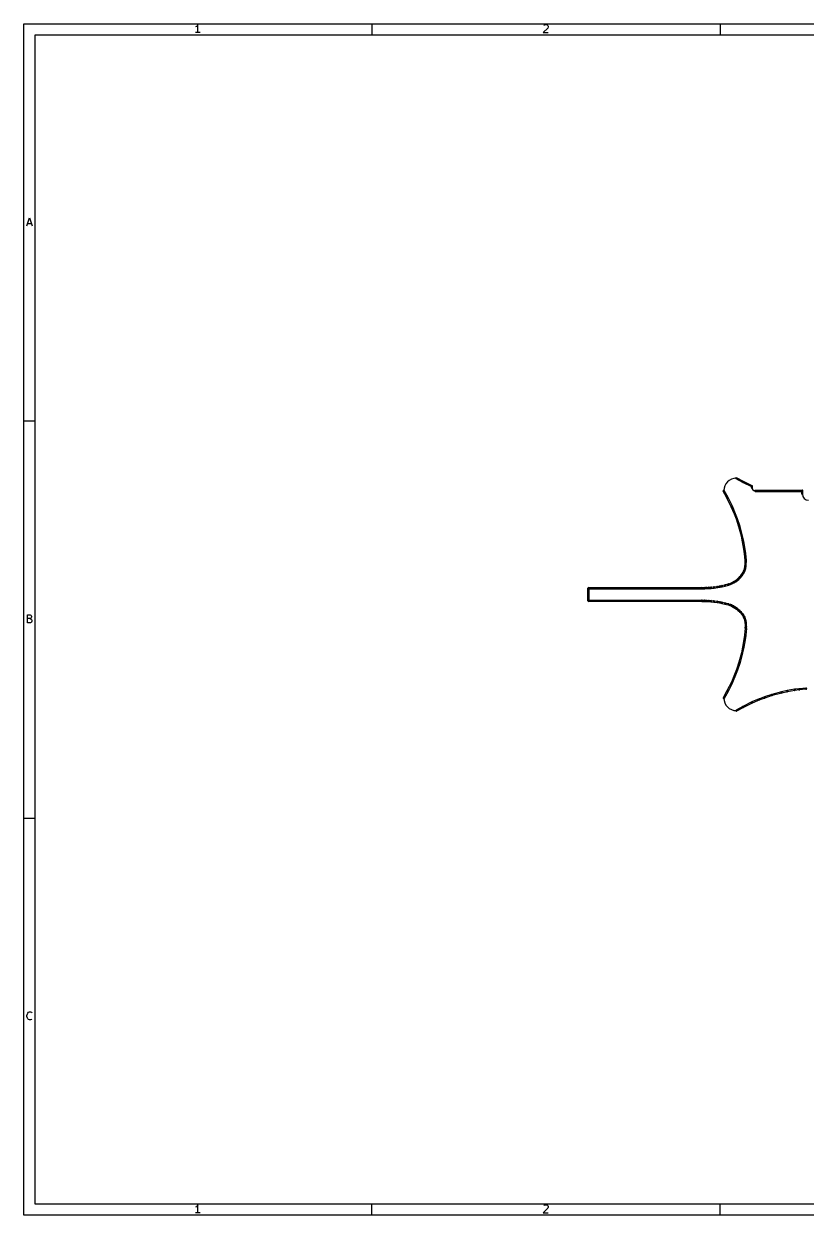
# Model space of a CAD drawing. Extents: x 4000 to 113000, y 4000 to 78670.
# Drawn here: x 4000 to 52995, y 4000 to 78670 of the extents above; entities that cross this region are included whole.
import ezdxf

# ---------------------------------------------------------------- set-up
doc = ezdxf.new("R2010")
doc.units = 0
doc.layers.add('BLACK', color=1, linetype='CONTINUOUS')

msp = doc.modelspace()

# ---------------------------------------------------------------- linework, layer by layer
at = {"layer": 'BLACK'}
for p, q in [((4000, 78670), (113000, 78670)), ((4000, 4000), (4000, 78670)), ((14805, 78499), (14757, 78475)), ((14852, 78546), (14805, 78499)), ((14900, 78618), (14852, 78546)), ((14900, 78118), (14900, 78618)), ((25800, 78670), (25800, 77970)), ((36557, 78570), (36581, 78594)), ((36581, 78594), (36629, 78618)), ((36629, 78618), (36748, 78618)), ((36748, 78618), (36795, 78594)), ((36795, 78594), (36819, 78570)), ((36819, 78570), (36843, 78522)), ((36843, 78475), (36819, 78403)), ((36843, 78522), (36843, 78475)), ((47600, 78670), (47600, 77970)), ((4700, 77970), (112300, 77970)), ((4700, 4700), (4700, 77970)), ((15043, 78118), (14757, 78118)), ((36819, 78403), (36533, 78118)), ((36533, 78118), (36843, 78118)), ((4184, 66018), (4350, 66518)), ((4350, 66518), (4517, 66018)), ((4231, 66160), (4469, 66160)), ((4000, 53780), (4700, 53780)), ((49035, 49918), (48603, 50154)), ((49073, 49986), (48641, 50222)), ((48035, 48951), (47800, 49384)), ((48104, 48988), (47869, 49421)), ((49587, 49643), (49038, 49918)), ((49622, 49712), (49073, 49987)), ((49567, 49599), (49567, 49677)), ((49645, 49599), (49645, 49677)), ((49803, 49440), (52755, 49440)), ((49803, 49362), (52755, 49362)), ((52717, 49205), (52717, 49401)), ((52795, 49205), (52795, 49401)), ((48309, 48402), (48035, 48951)), ((48379, 48437), (48105, 48986)), ((48505, 47931), (48309, 48403)), ((48577, 47961), (48381, 48433)), ((48623, 47617), (48506, 47932)), ((48696, 47644), (48579, 47959)), ((48781, 47146), (48623, 47617)), ((48855, 47171), (48697, 47642)), ((48936, 46558), (48780, 47148)), ((49012, 46578), (48856, 47168)), ((49015, 46205), (48937, 46558)), ((49091, 46222), (49013, 46575)), ((49094, 45735), (49015, 46206)), ((49171, 45748), (49092, 46219)), ((49133, 45460), (49094, 45735)), ((49210, 45471), (49171, 45746)), ((49171, 45029), (49133, 45462)), ((49150, 44638), (49170, 44827)), ((49169, 44823), (49173, 44957)), ((49173, 44961), (49173, 45027)), ((49249, 45036), (49211, 45469)), ((49228, 44629), (49248, 44818)), ((49247, 44821), (49251, 44955)), ((49251, 44961), (49251, 45027)), ((48844, 44025), (48895, 44084)), ((48894, 44083), (48944, 44148)), ((48944, 44148), (49002, 44234)), ((48956, 44036), (49006, 44101)), ((49002, 44234), (49045, 44303)), ((49008, 44104), (49066, 44190)), ((49044, 44301), (49078, 44371)), ((49069, 44193), (49112, 44262)), ((49078, 44370), (49106, 44436)), ((49104, 44435), (49135, 44549)), ((49114, 44267), (49148, 44337)), ((49135, 44546), (49150, 44639)), ((49150, 44340), (49178, 44406)), ((49179, 44415), (49210, 44529)), ((49212, 44533), (49227, 44626)), ((39370, 43339), (46456, 43339)), ((46456, 43338), (46656, 43342)), ((46656, 43342), (46770, 43346)), ((46770, 43347), (46896, 43353)), ((46895, 43353), (47030, 43365)), ((47030, 43365), (47219, 43385)), ((47219, 43385), (47423, 43412)), ((47229, 43308), (47433, 43335)), ((47423, 43413), (47582, 43440)), ((47436, 43336), (47595, 43363)), ((47583, 43439), (47709, 43463)), ((47597, 43363), (47723, 43387)), ((47708, 43464), (47903, 43506)), ((47725, 43388), (47920, 43430)), ((47904, 43507), (48115, 43561)), ((47923, 43431), (48134, 43485)), ((48114, 43561), (48227, 43599)), ((48139, 43487), (48252, 43525)), ((48225, 43598), (48312, 43634)), ((48254, 43526), (48341, 43562)), ((48310, 43633), (48431, 43696)), ((48345, 43564), (48466, 43627)), ((48429, 43695), (48538, 43762)), ((48470, 43628), (48579, 43695)), ((48537, 43761), (48646, 43839)), ((48582, 43697), (48691, 43775)), ((48644, 43837), (48726, 43907)), ((48694, 43777), (48776, 43847)), ((48725, 43906), (48779, 43957)), ((48725, 43906), (48779, 43957)), ((48779, 43956), (48845, 44026)), ((48779, 43849), (48833, 43900)), ((48779, 43849), (48833, 43900)), ((48835, 43902), (48901, 43972)), ((48903, 43974), (48954, 44033)), ((39331, 42511), (39331, 43299)), ((39370, 43261), (46456, 43261)), ((39409, 42511), (39409, 43299)), ((46458, 43260), (46658, 43264)), ((46658, 43264), (46772, 43268)), ((46774, 43269), (46900, 43275)), ((46902, 43275), (47037, 43287)), ((47039, 43287), (47228, 43307)), ((39370, 42552), (46456, 42552)), ((39370, 42474), (46456, 42474)), ((46456, 42472), (46656, 42468)), ((46456, 42472), (46656, 42468)), ((46456, 42472), (46656, 42468)), ((46456, 42472), (46656, 42468)), ((46458, 42550), (46658, 42546)), ((46458, 42550), (46658, 42546)), ((46458, 42550), (46658, 42546)), ((46458, 42550), (46658, 42546)), ((46656, 42468), (46770, 42464)), ((46656, 42468), (46770, 42464)), ((46656, 42468), (46770, 42464)), ((46656, 42468), (46770, 42464)), ((46658, 42546), (46772, 42542)), ((46658, 42546), (46772, 42542)), ((46658, 42546), (46772, 42542)), ((46658, 42546), (46772, 42542)), ((46770, 42464), (46896, 42458)), ((46770, 42464), (46896, 42458)), ((46770, 42464), (46896, 42458)), ((46770, 42464), (46896, 42458)), ((46774, 42542), (46900, 42536)), ((46774, 42542), (46900, 42536)), ((46774, 42542), (46900, 42536)), ((46774, 42542), (46900, 42536)), ((46895, 42457), (47030, 42445)), ((46895, 42457), (47030, 42445)), ((46895, 42457), (47030, 42445)), ((46895, 42457), (47030, 42445)), ((46902, 42535), (47037, 42523)), ((46902, 42535), (47037, 42523)), ((46902, 42535), (47037, 42523)), ((46902, 42535), (47037, 42523)), ((47030, 42445), (47219, 42425)), ((47030, 42445), (47219, 42425)), ((47030, 42445), (47219, 42425)), ((47030, 42445), (47219, 42425)), ((47039, 42523), (47228, 42503)), ((47039, 42523), (47228, 42503)), ((47039, 42523), (47228, 42503)), ((47039, 42523), (47228, 42503)), ((47219, 42425), (47423, 42398)), ((47219, 42425), (47423, 42398)), ((47219, 42425), (47423, 42398)), ((47219, 42425), (47423, 42398)), ((47229, 42502), (47433, 42475)), ((47229, 42502), (47433, 42475)), ((47229, 42502), (47433, 42475)), ((47229, 42502), (47433, 42475)), ((47423, 42398), (47582, 42371)), ((47423, 42398), (47582, 42371)), ((47423, 42398), (47582, 42371)), ((47423, 42398), (47582, 42371)), ((47436, 42475), (47595, 42448)), ((47436, 42475), (47595, 42448)), ((47436, 42475), (47595, 42448)), ((47436, 42475), (47595, 42448)), ((47583, 42371), (47709, 42347)), ((47583, 42371), (47709, 42347)), ((47583, 42371), (47709, 42347)), ((47583, 42371), (47709, 42347)), ((47597, 42447), (47723, 42423)), ((47597, 42447), (47723, 42423)), ((47597, 42447), (47723, 42423)), ((47597, 42447), (47723, 42423)), ((47708, 42347), (47903, 42305)), ((47708, 42347), (47903, 42305)), ((47708, 42347), (47903, 42305)), ((47708, 42347), (47903, 42305)), ((47725, 42423), (47920, 42381)), ((47725, 42423), (47920, 42381)), ((47725, 42423), (47920, 42381)), ((47725, 42423), (47920, 42381)), ((47904, 42304), (48115, 42250)), ((47904, 42304), (48115, 42250)), ((47904, 42304), (48115, 42250)), ((47904, 42304), (48115, 42250)), ((47923, 42380), (48134, 42326)), ((47923, 42380), (48134, 42326)), ((47923, 42380), (48134, 42326)), ((47923, 42380), (48134, 42326)), ((48114, 42250), (48227, 42212)), ((48114, 42250), (48227, 42212)), ((48114, 42250), (48227, 42212)), ((48114, 42250), (48227, 42212)), ((48139, 42324), (48252, 42286)), ((48139, 42324), (48252, 42286)), ((48139, 42324), (48252, 42286)), ((48139, 42324), (48252, 42286)), ((48225, 42212), (48312, 42176)), ((48225, 42212), (48312, 42176)), ((48225, 42212), (48312, 42176)), ((48225, 42212), (48312, 42176)), ((48254, 42284), (48341, 42248)), ((48254, 42284), (48341, 42248)), ((48254, 42284), (48341, 42248)), ((48254, 42284), (48341, 42248)), ((48310, 42178), (48431, 42115)), ((48310, 42178), (48431, 42115)), ((48310, 42178), (48431, 42115)), ((48310, 42178), (48431, 42115)), ((48345, 42247), (48466, 42184)), ((48345, 42247), (48466, 42184)), ((48345, 42247), (48466, 42184)), ((48345, 42247), (48466, 42184)), ((48429, 42116), (48538, 42049)), ((48429, 42116), (48538, 42049)), ((48429, 42116), (48538, 42049)), ((48429, 42116), (48538, 42049)), ((48470, 42183), (48579, 42116)), ((48470, 42183), (48579, 42116)), ((48470, 42183), (48579, 42116)), ((48470, 42183), (48579, 42116)), ((48537, 42050), (48646, 41972)), ((48537, 42050), (48646, 41972)), ((48537, 42050), (48646, 41972)), ((48537, 42050), (48646, 41972)), ((48582, 42114), (48691, 42036)), ((48582, 42114), (48691, 42036)), ((48582, 42114), (48691, 42036)), ((48582, 42114), (48691, 42036)), ((48644, 41973), (48726, 41903)), ((48644, 41973), (48726, 41903)), ((48644, 41973), (48726, 41903)), ((48644, 41973), (48726, 41903)), ((48694, 42033), (48776, 41963)), ((48694, 42033), (48776, 41963)), ((48694, 42033), (48776, 41963)), ((48694, 42033), (48776, 41963)), ((48725, 41904), (48779, 41853)), ((48725, 41904), (48779, 41853)), ((48725, 41904), (48779, 41853)), ((48725, 41904), (48779, 41853)), ((48779, 41961), (48833, 41910)), ((48779, 41961), (48833, 41910)), ((48779, 41961), (48833, 41910)), ((48779, 41961), (48833, 41910)), ((48779, 41854), (48845, 41784)), ((48779, 41854), (48845, 41784)), ((48779, 41854), (48845, 41784)), ((48779, 41854), (48845, 41784)), ((48835, 41908), (48901, 41838)), ((48835, 41908), (48901, 41838)), ((48835, 41908), (48901, 41838)), ((48835, 41908), (48901, 41838)), ((48903, 41836), (48954, 41777)), ((48903, 41836), (48954, 41777)), ((48903, 41836), (48954, 41777)), ((48903, 41836), (48954, 41777)), ((4219, 41128), (4219, 41628)), ((4219, 41628), (4386, 41628)), ((4386, 41390), (4219, 41390)), ((4410, 41128), (4219, 41128)), ((4386, 41628), (4433, 41604)), ((4433, 41413), (4386, 41390)), ((4386, 41390), (4457, 41366)), ((4457, 41151), (4410, 41128)), ((4433, 41604), (4457, 41580)), ((4457, 41437), (4433, 41413)), ((4457, 41580), (4481, 41532)), ((4481, 41485), (4457, 41437)), ((4457, 41366), (4481, 41342)), ((4481, 41175), (4457, 41151)), ((4481, 41532), (4481, 41485)), ((4481, 41342), (4505, 41294)), ((4505, 41223), (4481, 41175)), ((4505, 41294), (4505, 41223)), ((48844, 41785), (48895, 41726)), ((48844, 41785), (48895, 41726)), ((48844, 41785), (48895, 41726)), ((48844, 41785), (48895, 41726)), ((48894, 41727), (48944, 41662)), ((48894, 41727), (48944, 41662)), ((48894, 41727), (48944, 41662)), ((48894, 41727), (48944, 41662)), ((48944, 41663), (49002, 41577)), ((48944, 41663), (49002, 41577)), ((48944, 41663), (49002, 41577)), ((48944, 41663), (49002, 41577)), ((48956, 41774), (49006, 41709)), ((48956, 41774), (49006, 41709)), ((48956, 41774), (49006, 41709)), ((48956, 41774), (49006, 41709)), ((49002, 41577), (49045, 41508)), ((49002, 41577), (49045, 41508)), ((49002, 41577), (49045, 41508)), ((49002, 41577), (49045, 41508)), ((49008, 41707), (49066, 41621)), ((49008, 41707), (49066, 41621)), ((49008, 41707), (49066, 41621)), ((49008, 41707), (49066, 41621)), ((49044, 41510), (49078, 41440)), ((49044, 41510), (49078, 41440)), ((49044, 41510), (49078, 41440)), ((49044, 41510), (49078, 41440)), ((49069, 41618), (49112, 41549)), ((49069, 41618), (49112, 41549)), ((49069, 41618), (49112, 41549)), ((49069, 41618), (49112, 41549)), ((49078, 41441), (49106, 41375)), ((49078, 41441), (49106, 41375)), ((49078, 41441), (49106, 41375)), ((49078, 41441), (49106, 41375)), ((49104, 41375), (49135, 41261)), ((49104, 41375), (49135, 41261)), ((49104, 41375), (49135, 41261)), ((49104, 41375), (49135, 41261)), ((49114, 41544), (49148, 41474)), ((49114, 41544), (49148, 41474)), ((49114, 41544), (49148, 41474)), ((49114, 41544), (49148, 41474)), ((49135, 41264), (49150, 41171)), ((49135, 41264), (49150, 41171)), ((49135, 41264), (49150, 41171)), ((49135, 41264), (49150, 41171)), ((49150, 41471), (49178, 41405)), ((49150, 41471), (49178, 41405)), ((49150, 41471), (49178, 41405)), ((49150, 41471), (49178, 41405)), ((49150, 41173), (49170, 40984)), ((49150, 41173), (49170, 40984)), ((49150, 41173), (49170, 40984)), ((49150, 41173), (49170, 40984)), ((49179, 41395), (49210, 41281)), ((49179, 41395), (49210, 41281)), ((49179, 41395), (49210, 41281)), ((49179, 41395), (49210, 41281)), ((49212, 41277), (49227, 41184)), ((49212, 41277), (49227, 41184)), ((49212, 41277), (49227, 41184)), ((49212, 41277), (49227, 41184)), ((49228, 41182), (49248, 40993)), ((49228, 41182), (49248, 40993)), ((49228, 41182), (49248, 40993)), ((49228, 41182), (49248, 40993)), ((49134, 40351), (49095, 40076)), ((49172, 40783), (49134, 40350)), ((49169, 40987), (49173, 40853)), ((49169, 40987), (49173, 40853)), ((49169, 40987), (49173, 40853)), ((49169, 40987), (49173, 40853)), ((49211, 40340), (49172, 40065)), ((49173, 40784), (49173, 40850)), ((49250, 40776), (49212, 40343)), ((49247, 40989), (49251, 40855)), ((49247, 40989), (49251, 40855)), ((49247, 40989), (49251, 40855)), ((49247, 40989), (49251, 40855)), ((49251, 40784), (49251, 40850)), ((49016, 39606), (48938, 39253)), ((49092, 39589), (49014, 39236)), ((49095, 40076), (49016, 39605)), ((49172, 40063), (49093, 39592)), ((48937, 39254), (48781, 38664)), ((49013, 39234), (48857, 38644)), ((48624, 38195), (48507, 37880)), ((48697, 38168), (48580, 37853)), ((48782, 38665), (48624, 38194)), ((48856, 38640), (48698, 38169)), ((48310, 37410), (48036, 36861)), ((48380, 37375), (48106, 36826)), ((48506, 37881), (48310, 37409)), ((48578, 37851), (48382, 37379)), ((48036, 36861), (47801, 36428)), ((48105, 36824), (47870, 36391)), ((50852, 36642), (50382, 36484)), ((51445, 36800), (50855, 36643)), ((51465, 36725), (50875, 36568)), ((51801, 36880), (51448, 36801)), ((51818, 36803), (51465, 36724)), ((52275, 36959), (51804, 36880)), ((52288, 36882), (51817, 36803)), ((52552, 36998), (52277, 36959)), ((52563, 36921), (52288, 36882)), ((52987, 37038), (52554, 36998)), ((52994, 36960), (52561, 36920)), ((49034, 35891), (48602, 35655)), ((49586, 36167), (49037, 35892)), ((49621, 36098), (49072, 35823)), ((50062, 36366), (49590, 36168)), ((50092, 36294), (49620, 36096)), ((50379, 36484), (50064, 36365)), ((50406, 36411), (50091, 36292)), ((50876, 36568), (50406, 36410)), ((49072, 35823), (48640, 35587)), ((4000, 28890), (4700, 28890)), ((4195, 16523), (4219, 16619)), ((4195, 16452), (4195, 16523)), ((4219, 16357), (4195, 16452)), ((4219, 16619), (4243, 16666)), ((4243, 16666), (4290, 16714)), ((4290, 16714), (4362, 16738)), ((4362, 16738), (4410, 16738)), ((4410, 16738), (4481, 16714)), ((4481, 16714), (4505, 16690)), ((4243, 16309), (4219, 16357)), ((4290, 16261), (4243, 16309)), ((4362, 16238), (4290, 16261)), ((4410, 16238), (4362, 16238)), ((4481, 16261), (4410, 16238)), ((4505, 16285), (4481, 16261)), ((112300, 4700), (4700, 4700)), ((14805, 4529), (14757, 4505)), ((14852, 4576), (14805, 4529)), ((14900, 4648), (14852, 4576)), ((14900, 4148), (14900, 4648)), ((25800, 4000), (25800, 4700)), ((36557, 4600), (36581, 4624)), ((36581, 4624), (36629, 4648)), ((36629, 4648), (36748, 4648)), ((36748, 4648), (36795, 4624)), ((36795, 4624), (36819, 4600)), ((36819, 4600), (36843, 4552)), ((36843, 4505), (36819, 4433)), ((36843, 4552), (36843, 4505)), ((47600, 4000), (47600, 4700)), ((113000, 4000), (4000, 4000)), ((15043, 4148), (14757, 4148)), ((36819, 4433), (36533, 4148)), ((36533, 4148), (36843, 4148))]:
    msp.add_line(p, q, dxfattribs=at)
for centre, radius, start, end in [((48622, 49401), 787, 90, 180), ((48622, 50188), 39, 421, 601), ((47835, 49402), 39, 388, 568), ((49055, 49952), 39, 423, 603), ((49054, 49952), 39, 241, 421), ((49606, 49677), 39, 360, 540), ((49606, 49599), 39, 180, 360), ((49605, 49678), 39, 243, 423), ((49803, 49598), 197, -180, -90), ((49803, 49401), 39, 90, 270), ((52756, 49401), 39, 360, 540), ((52755, 49401), 39, 270, 450), ((48070, 48969), 39, 386, 566), ((48069, 48970), 39, 208, 388), ((52756, 49205), 39, 180, 360), ((53149, 49204), 393, -180, -90), ((48345, 48418), 39, 382, 562), ((48344, 48419), 39, 206, 386), ((48542, 47945), 39, 380, 560), ((48541, 47946), 39, 202, 382), ((48660, 47629), 39, 378, 558), ((48660, 47631), 39, 200, 380), ((48818, 47158), 39, 374, 554), ((48818, 47159), 39, 198, 378), ((48975, 46567), 39, 372, 552), ((48974, 46568), 39, 194, 374), ((49054, 46213), 39, 369, 549), ((49053, 46213), 39, 192, 372), ((49132, 45741), 39, 189, 369), ((49133, 45741), 39, 368, 548), ((49171, 45465), 39, 188, 368), ((49172, 45465), 39, 365, 545), ((49208, 44822), 39, 178, 358), ((49209, 44822), 39, 353, 533), ((49210, 45033), 39, 185, 365), ((49212, 45027), 39, 360, 540), ((49212, 44956), 39, 358, 538), ((49212, 44961), 39, 180, 360), ((48925, 44060), 39, 142, 322), ((48924, 44059), 39, 319, 499), ((48976, 44126), 39, 145, 325), ((48975, 44124), 39, 322, 502), ((49035, 44213), 39, 148, 328), ((49034, 44212), 39, 325, 505), ((49079, 44284), 39, 153, 333), ((49079, 44283), 39, 328, 508), ((49114, 44355), 39, 157, 337), ((49113, 44354), 39, 333, 513), ((49141, 44425), 39, 164, 344), ((49142, 44421), 39, 337, 517), ((49173, 44540), 39, 170, 350), ((49173, 44539), 39, 344, 524), ((49189, 44634), 39, 173, 353), ((49189, 44632), 39, 350, 530), ((39370, 43300), 39, 90, 270), ((39370, 43299), 39, 360, 540), ((46457, 43299), 39, 91, 271), ((46456, 43300), 39, 270, 450), ((46657, 43303), 39, 91, 271), ((46657, 43303), 39, 271, 451), ((46772, 43308), 39, 93, 273), ((46771, 43307), 39, 271, 451), ((46898, 43314), 39, 95, 275), ((46898, 43314), 39, 273, 453), ((47035, 43326), 39, 96, 276), ((47034, 43326), 39, 275, 455), ((47224, 43346), 39, 97, 277), ((47223, 43346), 39, 276, 456), ((47429, 43375), 39, 99, 279), ((47428, 43374), 39, 277, 457), ((47590, 43401), 39, 100, 280), ((47589, 43401), 39, 279, 459), ((47716, 43426), 39, 102, 282), ((47716, 43425), 39, 280, 460), ((47913, 43469), 39, 104, 284), ((47912, 43468), 39, 282, 462), ((48126, 43524), 39, 108, 288), ((48125, 43523), 39, 284, 464), ((48240, 43562), 39, 112, 292), ((48240, 43562), 39, 288, 468), ((48328, 43599), 39, 117, 297), ((48326, 43598), 39, 292, 472), ((48449, 43662), 39, 121, 301), ((48448, 43661), 39, 297, 477), ((48560, 43729), 39, 125, 305), ((48559, 43728), 39, 301, 481), ((48669, 43807), 39, 130, 310), ((48668, 43807), 39, 305, 485), ((48752, 43878), 39, 133, 313), ((48752, 43878), 39, 133, 313), ((48751, 43877), 39, 310, 490), ((48807, 43929), 39, 136, 316), ((48806, 43928), 39, 313, 493), ((48806, 43928), 39, 313, 493), ((48874, 43999), 39, 139, 319), ((48873, 43999), 39, 316, 496), ((39370, 42513), 39, 90, 270), ((39370, 42511), 39, 180, 360), ((46457, 42511), 39, 88, 268), ((46457, 42511), 39, 88, 268), ((46457, 42511), 39, 88, 268), ((46457, 42511), 39, 88, 268), ((46456, 42513), 39, 270, 450), ((46657, 42507), 39, 88, 268), ((46657, 42507), 39, 88, 268), ((46657, 42507), 39, 88, 268), ((46657, 42507), 39, 88, 268), ((46657, 42507), 39, 268, 448), ((46657, 42507), 39, 268, 448), ((46657, 42507), 39, 268, 448), ((46657, 42507), 39, 268, 448), ((46772, 42503), 39, 86, 266), ((46772, 42503), 39, 86, 266), ((46772, 42503), 39, 86, 266), ((46772, 42503), 39, 86, 266), ((46771, 42503), 39, 268, 448), ((46771, 42503), 39, 268, 448), ((46771, 42503), 39, 268, 448), ((46771, 42503), 39, 268, 448), ((46898, 42496), 39, 85, 265), ((46898, 42496), 39, 85, 265), ((46898, 42496), 39, 85, 265), ((46898, 42496), 39, 85, 265), ((46898, 42497), 39, 266, 446), ((46898, 42497), 39, 266, 446), ((46898, 42497), 39, 266, 446), ((46898, 42497), 39, 266, 446), ((47035, 42484), 39, 84, 264), ((47035, 42484), 39, 84, 264), ((47035, 42484), 39, 84, 264), ((47035, 42484), 39, 84, 264), ((47034, 42484), 39, 265, 445), ((47034, 42484), 39, 265, 445), ((47034, 42484), 39, 265, 445), ((47034, 42484), 39, 265, 445), ((47224, 42464), 39, 82, 262), ((47224, 42464), 39, 82, 262), ((47224, 42464), 39, 82, 262), ((47224, 42464), 39, 82, 262), ((47223, 42464), 39, 264, 444), ((47223, 42464), 39, 264, 444), ((47223, 42464), 39, 264, 444), ((47223, 42464), 39, 264, 444), ((47429, 42436), 39, 80, 260), ((47429, 42436), 39, 80, 260), ((47429, 42436), 39, 80, 260), ((47429, 42436), 39, 80, 260), ((47428, 42436), 39, 262, 442), ((47428, 42436), 39, 262, 442), ((47428, 42436), 39, 262, 442), ((47428, 42436), 39, 262, 442), ((47590, 42409), 39, 79, 259), ((47590, 42409), 39, 79, 259), ((47590, 42409), 39, 79, 259), ((47590, 42409), 39, 79, 259), ((47589, 42410), 39, 260, 440), ((47589, 42410), 39, 260, 440), ((47589, 42410), 39, 260, 440), ((47589, 42410), 39, 260, 440), ((47716, 42385), 39, 77, 257), ((47716, 42385), 39, 77, 257), ((47716, 42385), 39, 77, 257), ((47716, 42385), 39, 77, 257), ((47716, 42385), 39, 259, 439), ((47716, 42385), 39, 259, 439), ((47716, 42385), 39, 259, 439), ((47716, 42385), 39, 259, 439), ((47913, 42342), 39, 75, 255), ((47913, 42342), 39, 75, 255), ((47913, 42342), 39, 75, 255), ((47913, 42342), 39, 75, 255), ((47912, 42343), 39, 257, 437), ((47912, 42343), 39, 257, 437), ((47912, 42343), 39, 257, 437), ((47912, 42343), 39, 257, 437), ((48126, 42287), 39, 71, 251), ((48126, 42287), 39, 71, 251), ((48126, 42287), 39, 71, 251), ((48126, 42287), 39, 71, 251), ((48125, 42288), 39, 255, 435), ((48125, 42288), 39, 255, 435), ((48125, 42288), 39, 255, 435), ((48125, 42288), 39, 255, 435), ((48240, 42248), 39, 67, 247), ((48240, 42248), 39, 67, 247), ((48240, 42248), 39, 67, 247), ((48240, 42248), 39, 67, 247), ((48240, 42249), 39, 251, 431), ((48240, 42249), 39, 251, 431), ((48240, 42249), 39, 251, 431), ((48240, 42249), 39, 251, 431), ((48328, 42212), 39, 62, 242), ((48328, 42212), 39, 62, 242), ((48328, 42212), 39, 62, 242), ((48328, 42212), 39, 62, 242), ((48326, 42212), 39, 247, 427), ((48326, 42212), 39, 247, 427), ((48326, 42212), 39, 247, 427), ((48326, 42212), 39, 247, 427), ((48449, 42149), 39, 58, 238), ((48449, 42149), 39, 58, 238), ((48449, 42149), 39, 58, 238), ((48449, 42149), 39, 58, 238), ((48448, 42150), 39, 242, 422), ((48448, 42150), 39, 242, 422), ((48448, 42150), 39, 242, 422), ((48448, 42150), 39, 242, 422), ((48560, 42082), 39, 54, 234), ((48560, 42082), 39, 54, 234), ((48560, 42082), 39, 54, 234), ((48560, 42082), 39, 54, 234), ((48559, 42083), 39, 238, 418), ((48559, 42083), 39, 238, 418), ((48559, 42083), 39, 238, 418), ((48559, 42083), 39, 238, 418), ((48669, 42003), 39, 49, 229), ((48669, 42003), 39, 49, 229), ((48669, 42003), 39, 49, 229), ((48669, 42003), 39, 49, 229), ((48668, 42004), 39, 234, 414), ((48668, 42004), 39, 234, 414), ((48668, 42004), 39, 234, 414), ((48668, 42004), 39, 234, 414), ((48752, 41932), 39, 46, 226), ((48752, 41932), 39, 46, 226), ((48752, 41932), 39, 46, 226), ((48752, 41932), 39, 46, 226), ((48751, 41933), 39, 229, 409), ((48751, 41933), 39, 229, 409), ((48751, 41933), 39, 229, 409), ((48751, 41933), 39, 229, 409), ((48807, 41881), 39, 43, 223), ((48807, 41881), 39, 43, 223), ((48807, 41881), 39, 43, 223), ((48807, 41881), 39, 43, 223), ((48806, 41882), 39, 226, 406), ((48806, 41882), 39, 226, 406), ((48806, 41882), 39, 226, 406), ((48806, 41882), 39, 226, 406), ((48874, 41811), 39, 40, 220), ((48874, 41811), 39, 40, 220), ((48874, 41811), 39, 40, 220), ((48874, 41811), 39, 40, 220), ((48873, 41811), 39, 223, 403), ((48873, 41811), 39, 223, 403), ((48873, 41811), 39, 223, 403), ((48873, 41811), 39, 223, 403), ((48925, 41750), 39, 37, 217), ((48925, 41750), 39, 37, 217), ((48925, 41750), 39, 37, 217), ((48925, 41750), 39, 37, 217), ((48924, 41751), 39, 220, 400), ((48924, 41751), 39, 220, 400), ((48924, 41751), 39, 220, 400), ((48924, 41751), 39, 220, 400), ((48976, 41685), 39, 34, 214), ((48976, 41685), 39, 34, 214), ((48976, 41685), 39, 34, 214), ((48976, 41685), 39, 34, 214), ((48975, 41686), 39, 217, 397), ((48975, 41686), 39, 217, 397), ((48975, 41686), 39, 217, 397), ((48975, 41686), 39, 217, 397), ((49035, 41598), 39, 31, 211), ((49035, 41598), 39, 31, 211), ((49035, 41598), 39, 31, 211), ((49035, 41598), 39, 31, 211), ((49034, 41599), 39, 214, 394), ((49034, 41599), 39, 214, 394), ((49034, 41599), 39, 214, 394), ((49034, 41599), 39, 214, 394), ((49079, 41527), 39, 26, 206), ((49079, 41527), 39, 26, 206), ((49079, 41527), 39, 26, 206), ((49079, 41527), 39, 26, 206), ((49079, 41528), 39, 211, 391), ((49079, 41528), 39, 211, 391), ((49079, 41528), 39, 211, 391), ((49079, 41528), 39, 211, 391), ((49114, 41456), 39, 22, 202), ((49114, 41456), 39, 22, 202), ((49114, 41456), 39, 22, 202), ((49114, 41456), 39, 22, 202), ((49113, 41457), 39, 206, 386), ((49113, 41457), 39, 206, 386), ((49113, 41457), 39, 206, 386), ((49113, 41457), 39, 206, 386), ((49141, 41385), 39, 15, 195), ((49141, 41385), 39, 15, 195), ((49141, 41385), 39, 15, 195), ((49141, 41385), 39, 15, 195), ((49142, 41390), 39, 202, 382), ((49142, 41390), 39, 202, 382), ((49142, 41390), 39, 202, 382), ((49142, 41390), 39, 202, 382), ((49173, 41270), 39, 9, 189), ((49173, 41270), 39, 9, 189), ((49173, 41270), 39, 9, 189), ((49173, 41270), 39, 9, 189), ((49173, 41271), 39, 195, 375), ((49173, 41271), 39, 195, 375), ((49173, 41271), 39, 195, 375), ((49173, 41271), 39, 195, 375), ((49189, 41177), 39, 6, 186), ((49189, 41177), 39, 6, 186), ((49189, 41177), 39, 6, 186), ((49189, 41177), 39, 6, 186), ((49189, 41178), 39, 189, 369), ((49189, 41178), 39, 189, 369), ((49189, 41178), 39, 189, 369), ((49189, 41178), 39, 189, 369), ((49172, 40346), 39, -8, 172), ((49173, 40347), 39, 174, 354), ((49208, 40988), 39, 1, 181), ((49208, 40988), 39, 1, 181), ((49208, 40988), 39, 1, 181), ((49208, 40988), 39, 1, 181), ((49209, 40989), 39, 186, 366), ((49209, 40989), 39, 186, 366), ((49209, 40989), 39, 186, 366), ((49209, 40989), 39, 186, 366), ((49211, 40779), 39, -5, 174), ((49212, 40850), 39, 360, 540), ((49212, 40854), 39, 181, 361), ((49212, 40854), 39, 181, 361), ((49212, 40854), 39, 181, 361), ((49212, 40854), 39, 181, 361), ((49212, 40784), 39, 180, 360), ((49054, 39598), 39, -12, 167), ((49055, 39598), 39, 170, 350), ((49133, 40070), 39, -9, 170), ((49134, 40070), 39, 172, 352), ((48975, 39244), 39, -14, 165), ((48976, 39244), 39, 167, 347), ((48661, 38182), 39, 161, 341), ((48661, 38181), 39, -20, 159), ((48819, 38654), 39, 165, 345), ((48819, 38652), 39, -18, 161), ((48346, 37394), 39, 157, 337), ((48345, 37393), 39, -26, 153), ((48543, 37867), 39, 159, 339), ((48542, 37866), 39, -22, 157), ((48071, 36843), 39, 153, 333), ((48070, 36842), 39, -28, 151), ((50865, 36606), 39, 104, 284), ((50864, 36605), 39, -71, 108), ((51456, 36763), 39, 102, 282), ((51455, 36762), 39, -75, 104), ((51810, 36841), 39, 99, 279), ((51810, 36841), 39, -77, 102), ((52282, 36920), 39, 98, 278), ((52282, 36921), 39, -80, 99), ((52558, 36959), 39, 95, 275), ((52558, 36960), 39, -81, 98), ((52996, 36999), 39, 90, 270), ((52990, 36999), 39, -84, 95), ((47836, 36410), 39, 151, 331), ((48622, 36409), 787, -180, -90), ((49054, 35858), 39, 116, 296), ((49053, 35857), 39, -61, 118), ((49605, 36132), 39, 112, 292), ((49604, 36132), 39, -63, 116), ((50078, 36329), 39, 110, 290), ((50077, 36330), 39, -67, 112), ((50394, 36447), 39, 108, 288), ((50392, 36447), 39, -69, 110), ((48621, 35621), 39, 118, 298)]:
    msp.add_arc(centre, radius, start, end, dxfattribs=at)

doc.saveas('drawing.dxf')
